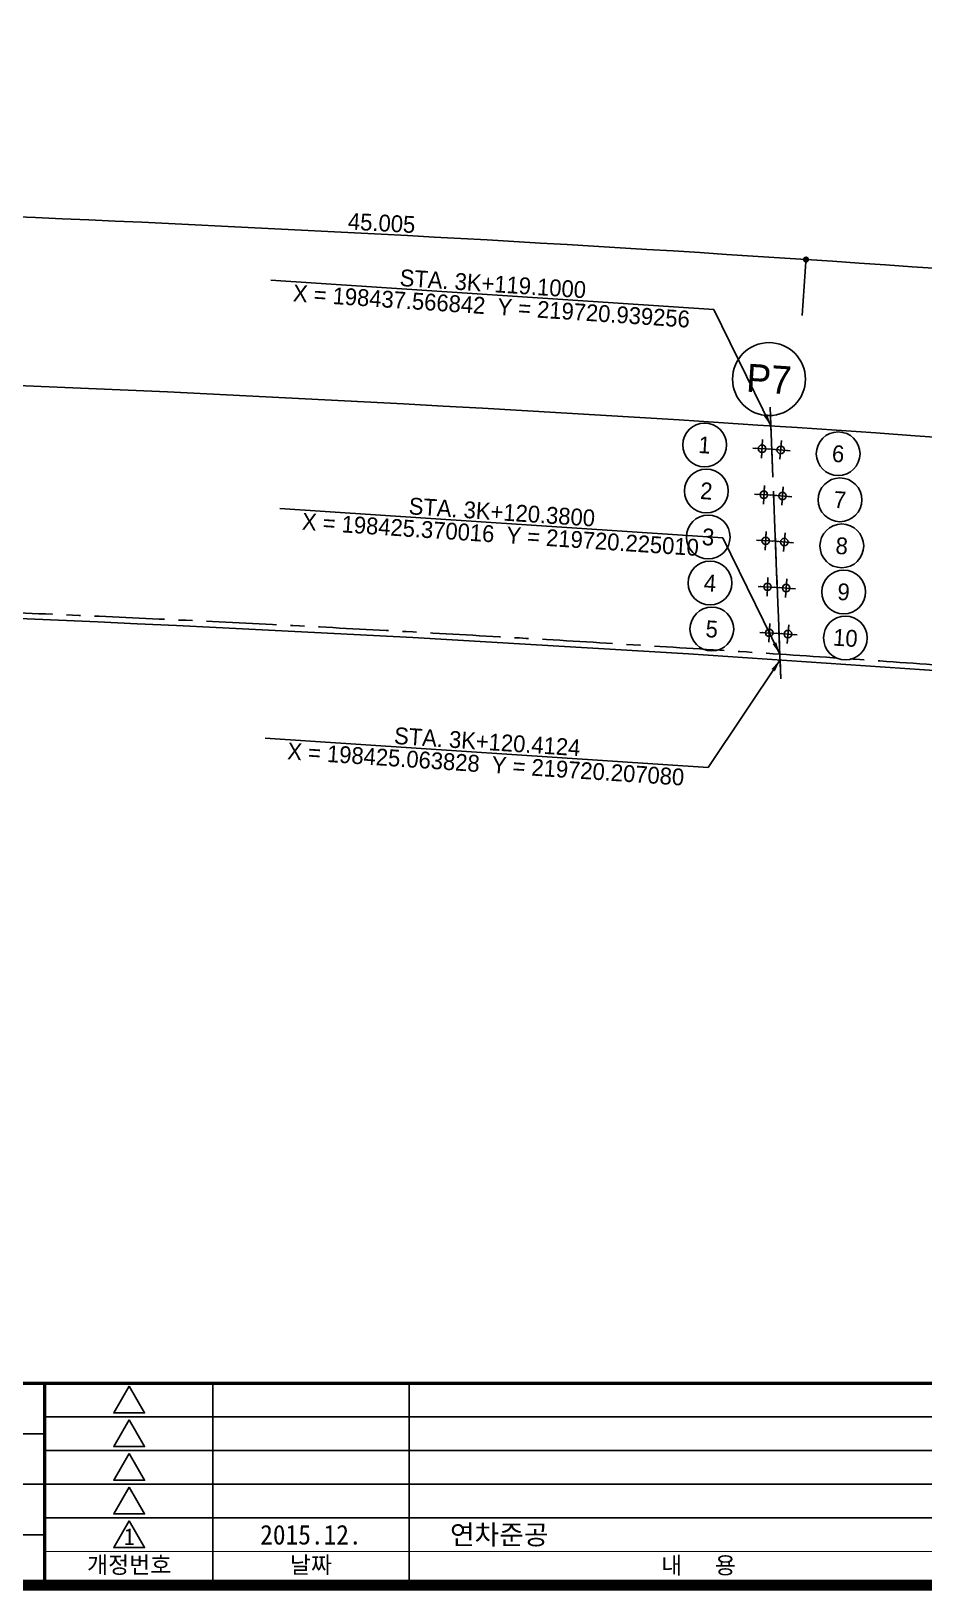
# Model space of a CAD drawing. Header units: feet. Extents: x 0 to 252300, y 0 to 178200.
# Drawn here: x 87780 to 135549, y 5700 to 89100 of the extents above; entities that cross this region are included whole.
import ezdxf
from ezdxf.enums import TextEntityAlignment as Align

# ---------------------------------------------------------------- set-up
doc = ezdxf.new("R2010")
doc.units = ezdxf.units.FT
doc.header["$LTSCALE"] = 3000
doc.header["$MEASUREMENT"] = 0
doc.linetypes.add('A-CENTR01', pattern=[2, 1.25, -0.25, 0.25, -0.25])
doc.linetypes.add('A-DASHD01', pattern=[0.75, 0.5, -0.25])
for name, color, linetype in [('CS-CNTL', 1, 'A-CENTR01'), ('CS-CONC-LEAN', 3, 'CONTINUOUS'), ('CS-CONC-MAJR', 4, 'CONTINUOUS'), ('CS-DIML', 1, 'CONTINUOUS'), ('CS-DIMT', 3, 'CONTINUOUS'), ('CS-MISC', 3, 'CONTINUOUS'), ('CS-SYMB', 3, 'CONTINUOUS'), ('CX-BORD', 3, 'CONTINUOUS'), ('CX-BORD-LIN1', 4, 'CONTINUOUS'), ('CX-BORD-LIN2', 3, 'CONTINUOUS'), ('CX-BORD-TEX2', 7, 'CONTINUOUS'), ('CX-BORD-TEX3', 6, 'CONTINUOUS'), ('CZ-TEX2', 3, 'CONTINUOUS')]:
    doc.layers.add(name, color=color, linetype=linetype)
doc.styles.add('A_STANDARD', font='')
doc.styles.add('TB_TEXT', font='')
doc.styles.add('TB_WBTXT', font='')
doc.styles.add('TB_WMTXT', font='')
doc.styles.get('A_STANDARD').set_extended_font_data('Dotum')
doc.styles.get('TB_TEXT').set_extended_font_data('DotumChe')
doc.styles.get('TB_WBTXT').set_extended_font_data('Dotum')
doc.styles.get('TB_WMTXT').set_extended_font_data('DotumChe')

# ---------------------------------------------------------------- blocks, each defined once
blk = doc.blocks.new('CXBLKA1')
at = {"layer": 'CX-BORD-LIN1', "const_width": 2}
blk.add_lwpolyline([(796, 0), (0, 0), (0, 554), (796, 554)], close=True, dxfattribs=at)
at = {"layer": 'CX-BORD-LIN1'}
for points, const_width in [([(796, 36), (0, 36)], 0.6), ([(270, 0), (270, 36)], 0.6), ([(300, 0), (300, 36)], 0.3), ([(335, 0), (335, 36)], 0.3), ([(558, 6), (270, 6)], 0.2)]:
    blk.add_lwpolyline(points, dxfattribs=dict(at, const_width=const_width))
for points in [[(285.08, 35.47), (282.34, 30.71), (287.83, 30.71)], [(285.08, 29.47), (282.34, 24.71), (287.83, 24.71)], [(285.08, 23.47), (282.34, 18.71), (287.83, 18.71)], [(285.08, 17.47), (282.34, 12.71), (287.83, 12.71)], [(285.08, 11.47), (282.34, 6.71), (287.83, 6.71)]]:
    blk.add_lwpolyline(points, close=True, dxfattribs=at)
at = {"layer": 'CX-BORD-LIN2'}
blk.add_line((558, 30), (270, 30), dxfattribs=at)
at = {"layer": 'CX-BORD-LIN2', "const_width": 0.3}
for points in [[(270, 27), (130, 27)], [(270, 18), (130, 18)], [(270, 9), (130, 9)]]:
    blk.add_lwpolyline(points, dxfattribs=at)
at = {"layer": 'CX-BORD-LIN2'}
for points in [[(558, 24), (270, 24)], [(558, 18), (270, 18)], [(558, 12), (270, 12)]]:
    blk.add_lwpolyline(points, dxfattribs=at)
at = {"layer": 'CX-BORD-LIN1', "style": 'TB_TEXT'}
for tag, height, p in [('TR_RNUM5', 3, (285.11, 32.64)), ('TR_RDAT5', 3.5, (317.5, 33)), ('TR_DGN5', 3.5, (451.12, 33)), ('TR_CHK5', 3.5, (491.12, 33)), ('TR_APP5', 3.5, (531.12, 33)), ('TR_RNUM4', 3, (285.11, 26.64)), ('TR_RDAT4', 3.5, (317.5, 27)), ('TR_DGN4', 3.5, (451.12, 27)), ('TR_CHK4', 3.5, (491.12, 27)), ('TR_APP4', 3.5, (531.12, 27)), ('TR_RDAT3', 3.5, (317.5, 21)), ('TR_DGN3', 3.5, (451.12, 21)), ('TR_CHK3', 3.5, (491.12, 21)), ('TR_APP3', 3.5, (531.12, 21)), ('TR_RNUM3', 3, (285.11, 20.64)), ('TR_RDAT2', 3.5, (317.5, 15)), ('TR_DGN2', 3.5, (451.12, 15)), ('TR_CHK2', 3.5, (491.12, 15)), ('TR_APP2', 3.5, (531.12, 15)), ('TR_RNUM2', 3, (285.11, 14.64)), ('TR_RNUM1', 3, (285.11, 8.64)), ('TR_RDAT1', 3.5, (317.5, 9)), ('TR_DGN1', 3.5, (451.12, 9)), ('TR_CHK1', 3.5, (491.12, 9)), ('TR_APP1', 3.5, (531.12, 9))]:
    blk.add_attdef(tag, text='', height=height, dxfattribs=at).set_placement(p, align=Align.MIDDLE_CENTER)
for tag, p in [('TR_RCON5', (342.3, 33)), ('TR_RCON4', (342.3, 27)), ('TR_RCON3', (342.3, 21)), ('TR_RCON2', (342.3, 15)), ('TR_RCON1', (342.3, 9))]:
    blk.add_attdef(tag, text='', height=3.5, dxfattribs=at).set_placement(p, align=Align.MIDDLE_LEFT)
at = {"layer": 'CX-BORD-LIN2', "style": 'TB_TEXT'}
blk.add_attdef('TD_VERSION', text='', height=3, rotation=90, dxfattribs=at).set_placement((800.5, 48.01), align=Align.MIDDLE_CENTER)
at = {"layer": 'CX-BORD-TEX2', "style": 'TB_WMTXT'}
for tag, height, p in [('TB_CNAME', 5, (15.34, 531.83)), ('TB_CSCOP', 4, (16.63, 523.83))]:
    blk.add_attdef(tag, text='', height=height, dxfattribs=at).set_placement(p, align=Align.BOTTOM_LEFT)
at = {"layer": 'CX-BORD-TEX2', "style": 'TB_WBTXT'}
for tag, height, p in [('TB_MTITIL', 10, (398, 533.33)), ('TB_STITL', 7, (398, 518.33))]:
    blk.add_attdef(tag, text='', height=height, dxfattribs=at).set_placement(p, align=Align.MIDDLE_CENTER)
at = {"layer": 'CX-BORD-TEX3', "style": 'TB_TEXT'}
for s, p in [('개정번호', (285.08, 3.66)), ('날짜', (317.5, 3.66)), ('내   용', (386.64, 3.58))]:
    blk.add_text(s, height=3, dxfattribs=at).set_placement(p, align=Align.MIDDLE)
for tag, height, p in [('TD_LNDST', 4.5, (215, 31.5)), ('TD_DSECT', 4.5, (605.5, 31.5)), ('TD_DDIST', 4.5, (654.5, 31.5)), ('TD_DNAME_TOP', 4.5, (755, 27.96)), ('TD_CSECT', 4.5, (605.5, 22.5)), ('TD_CDIST', 4.5, (654.5, 22.5)), ('TD_DNAME_MAIN', 4.5, (755, 21.47)), ('TD_DNAME_BOT', 3, (755, 15.25)), ('TD_CCOMP', 4.5, (215, 13.59)), ('TD_HSCAL', 4.5, (620.88, 13.75)), ('TD_VSCAL', 4.5, (656.86, 13.75)), ('TD_FIELD', 4.5, (180, 5.13)), ('TD_CSTEP', 4.5, (250.74, 5.13)), ('TD_DWGCODE', 4.5, (637, 4.79)), ('TD_DWGNO', 4.5, (755, 5))]:
    blk.add_attdef(tag, text='', height=height, dxfattribs=at).set_placement(p, align=Align.MIDDLE_CENTER)
for tag, height, width, p in [('TD_DCOMP', 4.5, 0.95, (215, 22.59)), ('TD_CNAME', 5, 0.78, (65, 7.6))]:
    blk.add_attdef(tag, text='', height=height, dxfattribs=dict(at, width=width)).set_placement(p, align=Align.MIDDLE_CENTER)
blk = doc.blocks.new('CXDIMDT2')
at = {"layer": 'CS-MISC', "const_width": 0.5}
blk.add_lwpolyline([(0.25, 0, 1), (-0.25, 0, 1)], format="xyb", close=True, dxfattribs=at)

msp = doc.modelspace()

# ---------------------------------------------------------------- linework, layer by layer
at = {"layer": 'CS-CNTL'}
msp.add_line((127323, 68998), (127897, 54474), dxfattribs=at)
at = {"layer": 'CS-CNTL', "linetype": 'A-DASHD01'}
msp.add_line((127323, 68998), (127897, 54474), dxfattribs=at)
msp.add_line((127323, 68998), (127897, 54474), dxfattribs=at)
at = {"layer": 'CS-CNTL'}
msp.add_arc((15270, -1640483), 1700000, 83.067986, 89.241741, dxfattribs=at)
msp.add_arc((15270, -1640483), 1700000, 83.067986, 89.241741, dxfattribs=at)
msp.add_arc((15270, -1640483), 1700000, 83.067986, 89.241741, dxfattribs=at)
at = {"layer": 'CS-CONC-LEAN'}
for p, q in [((126393, 66798), (127392, 66745)), ((126866, 66272), (126919, 67271)), ((127392, 66745), (128389, 66667)), ((127851, 66207), (127930, 67204)), ((126490, 64336), (127489, 64284)), ((126963, 63811), (127016, 64809)), ((127489, 64284), (128486, 64205)), ((127948, 63746), (128027, 64743)), ((126587, 61875), (127586, 61822)), ((127060, 61349), (127113, 62348)), ((127586, 61822), (128583, 61743)), ((128045, 61284), (128124, 62281)), ((126684, 59413), (127683, 59360)), ((127157, 58887), (127210, 59886)), ((127683, 59360), (128680, 59281)), ((128142, 58822), (128221, 59819)), ((126781, 56951), (127780, 56898)), ((127254, 56426), (127307, 57424)), ((127780, 56898), (128777, 56819)), ((128239, 56360), (128318, 57357))]:
    msp.add_line(p, q, dxfattribs=at)
for centre in [(126892, 66771), (127890, 66706), (126989, 64310), (127987, 64244), (127086, 61848), (128084, 61782), (127183, 59387), (128181, 59321), (127280, 56925), (128278, 56859)]:
    msp.add_circle(centre, 200, dxfattribs=at)
for points in [[(126393, 66798), (126540, 66740), (126393, 66798), (126545, 66840)], [(126919, 67271), (126861, 67124), (126919, 67271), (126961, 67118)], [(127392, 66745), (127239, 66703), (127392, 66745), (127245, 66803)], [(127392, 66745), (127538, 66684), (127392, 66745), (127545, 66783)], [(127930, 67204), (127868, 67059), (127930, 67204), (127968, 67051)], [(128389, 66667), (128235, 66629), (128389, 66667), (128243, 66728)], [(126866, 66272), (126824, 66425), (126866, 66272), (126924, 66419)], [(127851, 66207), (127813, 66361), (127851, 66207), (127913, 66353)], [(126490, 64336), (126637, 64278), (126490, 64336), (126642, 64378)], [(127016, 64809), (126958, 64662), (127016, 64809), (127058, 64657)], [(127489, 64284), (127336, 64242), (127489, 64284), (127342, 64341)], [(127489, 64284), (127635, 64222), (127489, 64284), (127642, 64322)], [(128027, 64743), (127965, 64597), (128027, 64743), (128065, 64589)], [(128486, 64205), (128332, 64167), (128486, 64205), (128340, 64266)], [(126963, 63811), (126921, 63963), (126963, 63811), (127021, 63958)], [(127948, 63746), (127910, 63899), (127948, 63746), (128010, 63891)], [(126587, 61875), (126734, 61817), (126587, 61875), (126739, 61917)], [(127113, 62348), (127055, 62200), (127113, 62348), (127155, 62195)], [(127586, 61822), (127433, 61780), (127586, 61822), (127439, 61880)], [(127586, 61822), (127732, 61760), (127586, 61822), (127739, 61860)], [(128124, 62281), (128062, 62135), (128124, 62281), (128162, 62127)], [(128583, 61743), (128429, 61705), (128583, 61743), (128437, 61805)], [(127060, 61349), (127018, 61501), (127060, 61349), (127118, 61496)], [(128045, 61284), (128007, 61437), (128045, 61284), (128107, 61429)], [(126684, 59413), (126831, 59355), (126684, 59413), (126836, 59455)], [(127210, 59886), (127152, 59739), (127210, 59886), (127252, 59733)], [(127683, 59360), (127530, 59318), (127683, 59360), (127536, 59418)], [(127683, 59360), (127829, 59298), (127683, 59360), (127837, 59398)], [(128221, 59819), (128159, 59673), (128221, 59819), (128259, 59665)], [(128680, 59281), (128526, 59243), (128680, 59281), (128534, 59343)], [(127157, 58887), (127115, 59040), (127157, 58887), (127215, 59034)], [(128142, 58822), (128104, 58976), (128142, 58822), (128204, 58968)], [(126781, 56951), (126928, 56893), (126781, 56951), (126933, 56993)], [(127307, 57424), (127249, 57277), (127307, 57424), (127349, 57272)], [(127780, 56898), (127627, 56856), (127780, 56898), (127633, 56956)], [(127780, 56898), (127926, 56837), (127780, 56898), (127934, 56936)], [(128318, 57357), (128256, 57212), (128318, 57357), (128356, 57204)], [(128777, 56819), (128623, 56781), (128777, 56819), (128631, 56881)], [(127254, 56426), (127212, 56578), (127254, 56426), (127312, 56573)], [(128239, 56360), (128201, 56514), (128239, 56360), (128301, 56506)]]:
    msp.add_solid(points, dxfattribs=at)
at = {"layer": 'CS-CONC-MAJR'}
for radius, start, end in [(1712150, 83.233767, 87.752237), (1699695, 83.167461, 87.71908)]:
    msp.add_arc((15270, -1640483), radius, start, end, dxfattribs=at)
at = {"layer": 'CS-DIML'}
for p, q in [((129047, 73895), (129255, 77038)), ((124304, 74210), (100596, 75783)), ((127363, 67993), (124304, 74210)), ((124786, 62001), (101078, 63575)), ((127845, 55785), (124786, 62001)), ((127857, 55479), (124003, 49721)), ((124003, 49721), (100295, 51295))]:
    msp.add_line(p, q, dxfattribs=at)
for start, end in [(86.203076, 87.719898), (84.686625, 86.203076)]:
    msp.add_arc((15270, -1640483), 1721150, start, end, dxfattribs=at)
for points in [[(127363, 67993), (127170, 68634), (127363, 67993), (126973, 68537)], [(127845, 55785), (127652, 56426), (127845, 55785), (127455, 56329)], [(127857, 55479), (127398, 54991), (127857, 55479), (127581, 54869)]]:
    msp.add_solid(points, dxfattribs=at)
at = {"layer": 'CS-SYMB'}
for centre in [(123817, 66976), (130966, 66502), (123914, 64514), (131063, 64040), (124011, 62052), (131160, 61578), (124108, 59591), (131257, 59116), (124205, 57129), (131354, 56655)]:
    msp.add_circle(centre, 1170, dxfattribs=at)
at = {"layer": 'CZ-TEX2'}
msp.add_circle((127264, 70497), 1950, dxfattribs=at)

# ---------------------------------------------------------------- block references
at = {"layer": 'CS-SYMB', "xscale": 330.0000000000001, "yscale": 330.0000000000001, "zscale": 330.0000000000001, "rotation": 5.611486999999999}
msp.add_blockref('CXDIMDT2', (129245, 76889), dxfattribs=at)
msp.add_blockref('CXDIMDT2', (129245, 76889), dxfattribs=at)
at = {"layer": 'CX-BORD'}
ref = msp.add_blockref('CXBLKA1', (7500, 6000), dxfattribs=dict(at, xscale=300, yscale=300, zscale=300))
ref.add_attrib('TR_RNUM1', '1', dxfattribs={"layer": 'CX-BORD-TEX3', "height": 900, "style": 'TB_TEXT'}).set_placement((93032, 8591), align=Align.MIDDLE_CENTER)
ref.add_attrib('TR_RDAT1', '2015.12.', dxfattribs={"layer": 'CX-BORD-TEX3', "height": 1050, "style": 'TB_TEXT'}).set_placement((102750, 8700), align=Align.MIDDLE_CENTER)
ref.add_attrib('TR_RCON1', '연차준공', dxfattribs={"layer": 'CX-BORD-TEX3', "height": 1050, "style": 'TB_TEXT'}).set_placement((110191, 8700), align=Align.MIDDLE_LEFT)

# ---------------------------------------------------------------- texts
at = {"layer": 'CS-DIMT', "style": 'A_STANDARD'}
for s, rotation, p in [('45.005', 356.96149, (106512, 78397)), ('STA. 3K+119.1000', 356.20308, (112460, 75146)), ('STA. 3K+120.3800', 356.20308, (112942, 62938)), ('STA. 3K+120.4124', 356.20308, (112159, 50658))]:
    msp.add_text(s, height=900, rotation=rotation, dxfattribs=at).set_placement(p, align=Align.CENTER)
for s, p in [('X = 198437.566842  Y = 219720.939256', (112440, 74847)), ('X = 198425.370016  Y = 219720.225010', (112922, 62638)), ('X = 198425.063828  Y = 219720.207080', (112139, 50358))]:
    msp.add_text(s, height=900, rotation=356.20308, dxfattribs=at).set_placement(p, align=Align.TOP_CENTER)
at = {"layer": 'CS-SYMB', "style": 'A_STANDARD'}
for s, p in [('1', (123787, 66527)), ('6', (130936, 66053)), ('2', (123884, 64065)), ('7', (131033, 63591)), ('3', (123981, 61603)), ('8', (131130, 61129)), ('4', (124078, 59142)), ('9', (131227, 58667)), ('5', (124175, 56680)), ('10', (131324, 56206))]:
    msp.add_text(s, height=900, rotation=356.20308, dxfattribs=at).set_placement(p, align=Align.CENTER)
at = {"layer": 'CZ-TEX2', "style": 'A_STANDARD'}
msp.add_text('P7', height=1500, rotation=356.20308, dxfattribs=at).set_placement((127214, 69749), align=Align.CENTER)

doc.saveas('drawing.dxf')
